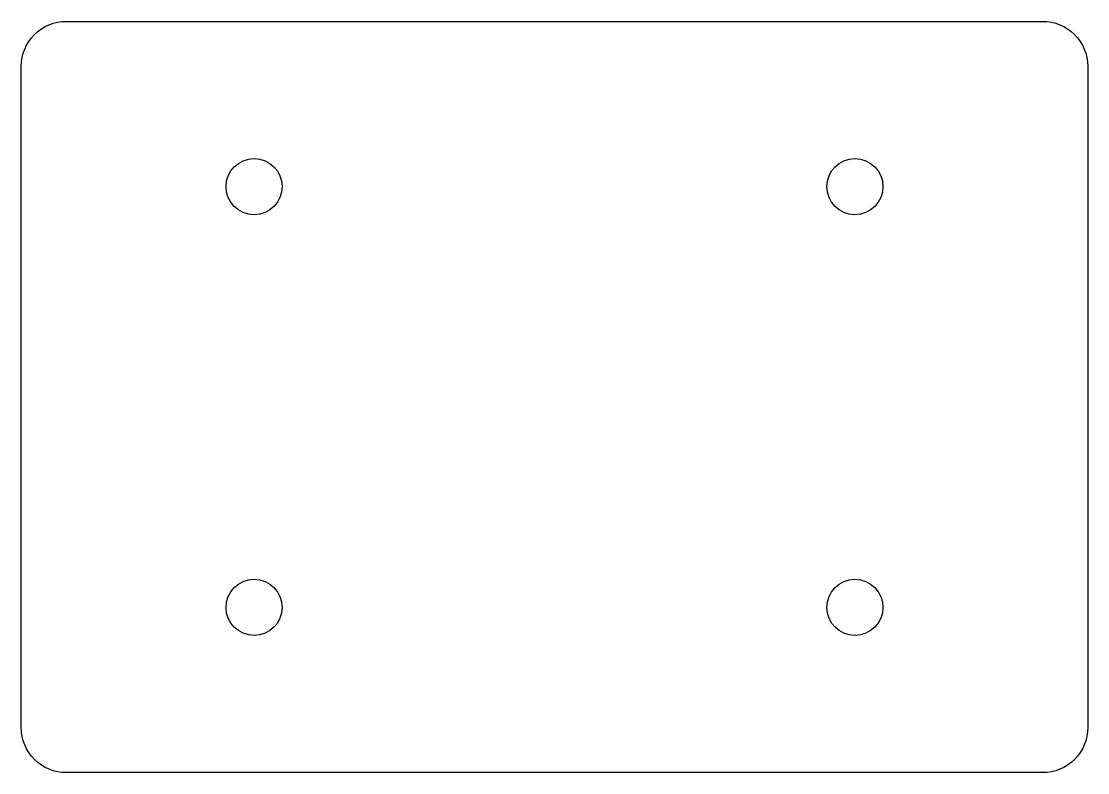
# Model space of a CAD drawing. Header units: millimetres. Extents: x -35.5 to 35.5, y 975 to 1025.
import ezdxf

# ---------------------------------------------------------------- set-up
doc = ezdxf.new("R2010")
doc.units = ezdxf.units.MM
doc.layers.get('0').update_dxf_attribs({"linetype": 'CONTINUOUS'})

msp = doc.modelspace()

# ---------------------------------------------------------------- linework, layer by layer
msp.add_lwpolyline([(-35.5, 1022, -0.414214), (-32.5, 1025), (32.5, 1025, -0.414214), (35.5, 1022), (35.5, 978, -0.414214), (32.5, 975), (-32.5, 975, -0.414214), (-35.5, 978)], format="xyb", close=True)
for centre in [(-20, 1014), (20, 1014), (-20, 986), (20, 986)]:
    msp.add_circle(centre, 1.867)

doc.saveas('drawing.dxf')
